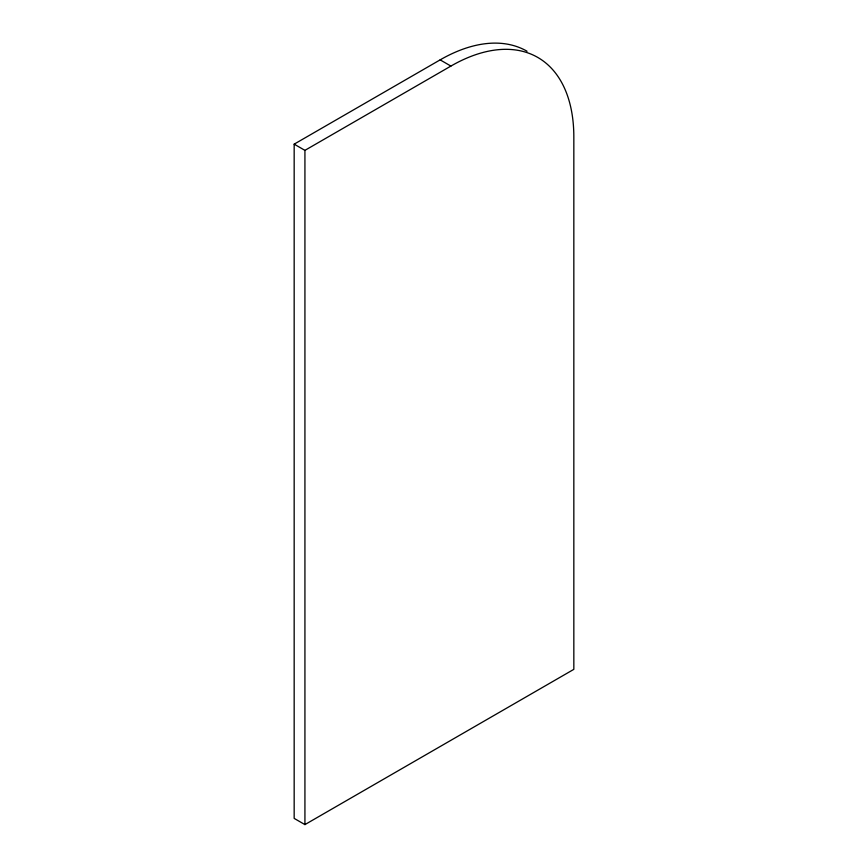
<?xml version="1.0" encoding="UTF-8"?>
<svg xmlns="http://www.w3.org/2000/svg" width="868" height="868" viewBox="0 0 868 868"><rect width="100%" height="100%" fill="white"/><g stroke="black" fill="none" stroke-linecap="round" stroke-linejoin="round"><path stroke-width="1.3" d="M440.141 59.87L450.904 66.076A173.85 100.373 -60 0 1 573.835 137.057L573.835 669.347L304.928 824.6L294.165 818.394L294.165 144.153L440.141 59.87A173.85 100.373 -60 0 1 527.071 51.255M294.165 144.153L304.928 150.359L450.904 66.076M304.928 150.359L304.928 824.6"/></g></svg>
